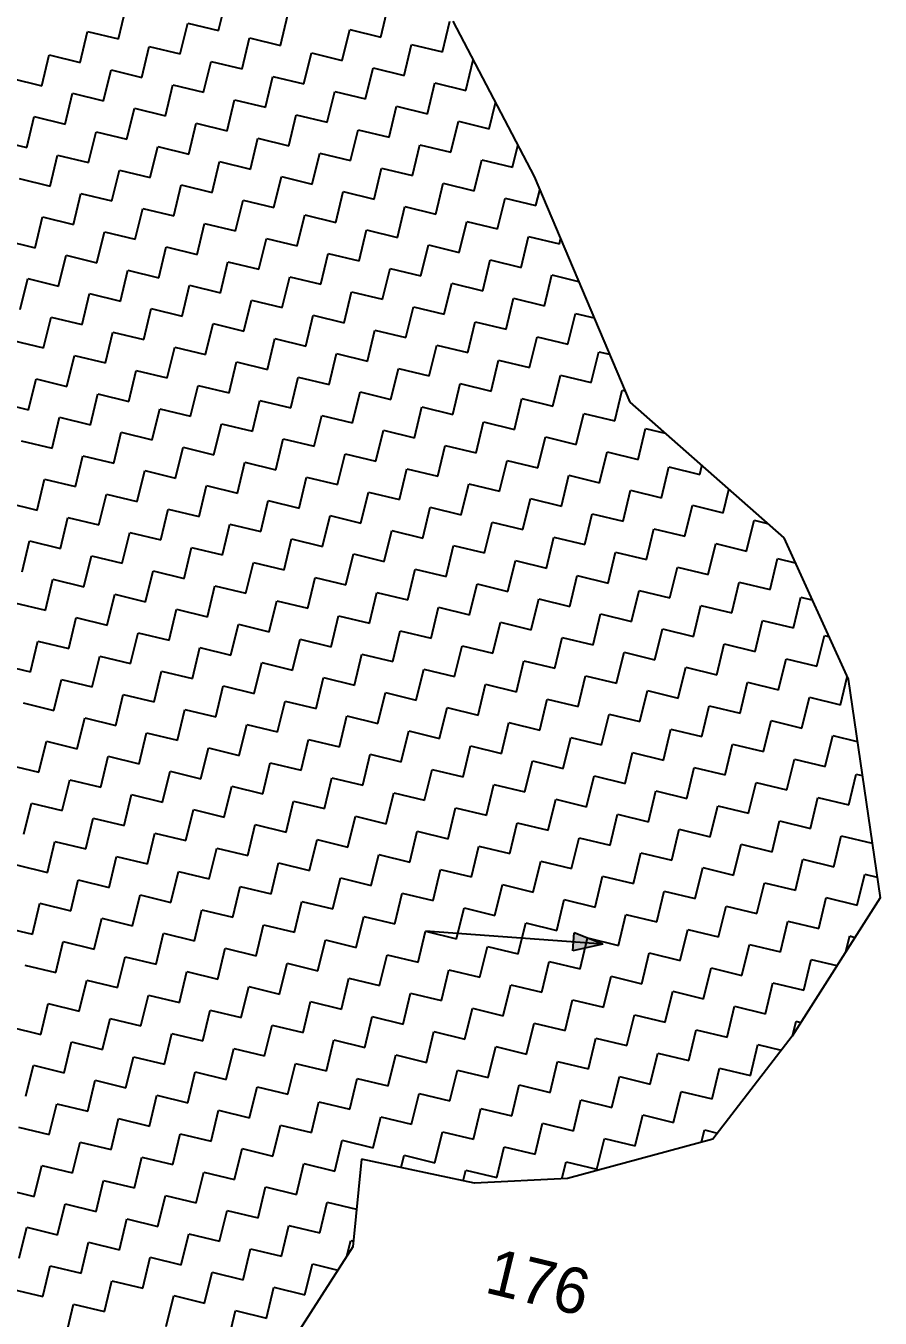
# Model space of a CAD drawing. Header units: metres. Extents: x 280481 to 282563, y 2046849 to 2049468.
# Drawn here: x 281399.5 to 281467.1, y 2048018.3 to 2048120.6 of the extents above; entities that cross this region are included whole.
import ezdxf
from ezdxf.enums import TextEntityAlignment as Align

# ---------------------------------------------------------------- set-up
doc = ezdxf.new("R2010")
doc.units = ezdxf.units.M
doc.layers.add('POLY_HATCH', color=12, linetype='Continuous')
doc.layers.add('TEXT_PARCEL', color=7, linetype='Continuous')
doc.styles.add('TEXT_MAP', font='')
doc.styles.get('TEXT_MAP').set_extended_font_data('Kruti Dev 050')

msp = doc.modelspace()

# ---------------------------------------------------------------- hatches: boundary and pattern name
h = msp.add_hatch(color=256)
h.paths.add_polyline_path([(281442.85, 2048048.08), (281442.8, 2048047.37), (281445.18, 2048047.91)])
h.paths.add_polyline_path([(281445.18, 2048047.91), (281442.9, 2048048.79), (281442.85, 2048048.08)])

# ---------------------------------------------------------------- linework, layer by layer
for points in [[(281445.18, 2048047.91), (281431.14, 2048048.92)], [(281442.8, 2048047.37), (281442.9, 2048048.79)], [(281445.18, 2048047.91), (281442.9, 2048048.79)], [(281445.18, 2048047.91), (281442.8, 2048047.37)]]:
    msp.add_lwpolyline(points)
at = {"layer": 'POLY_HATCH', "linetype": 'Continuous'}
for p, q in [((281406.82, 2048119.56), (281407.41, 2048122.01)), ((281414.75, 2048120.23), (281415.34, 2048122.68)), ((281427.58, 2048119.71), (281428.17, 2048122.16)), ((281419.64, 2048119.05), (281420.24, 2048121.49)), ((281432.47, 2048118.53), (281433.06, 2048120.97)), ((281403.78, 2048117.71), (281404.37, 2048120.16)), ((281404.37, 2048120.16), (281406.82, 2048119.56)), ((281411.71, 2048118.38), (281412.3, 2048120.82)), ((281412.3, 2048120.82), (281414.75, 2048120.23)), ((281424.54, 2048117.86), (281425.13, 2048120.31)), ((281425.13, 2048120.31), (281427.58, 2048119.71)), ((281408.67, 2048116.52), (281409.26, 2048118.97)), ((281409.26, 2048118.97), (281411.71, 2048118.38)), ((281416.6, 2048117.19), (281417.2, 2048119.64)), ((281417.2, 2048119.64), (281419.64, 2048119.05)), ((281429.43, 2048116.67), (281430.02, 2048119.12)), ((281430.02, 2048119.12), (281432.47, 2048118.53)), ((281400.74, 2048115.86), (281401.33, 2048118.3)), ((281401.33, 2048118.3), (281403.78, 2048117.71)), ((281413.56, 2048115.34), (281414.16, 2048117.78)), ((281414.16, 2048117.78), (281416.6, 2048117.19)), ((281421.5, 2048116.01), (281422.09, 2048118.45)), ((281422.09, 2048118.45), (281424.54, 2048117.86)), ((281434.32, 2048115.49), (281434.91, 2048117.9)), ((281405.63, 2048114.67), (281406.23, 2048117.12)), ((281406.23, 2048117.12), (281408.67, 2048116.52)), ((281426.39, 2048114.82), (281426.98, 2048117.27)), ((281426.98, 2048117.27), (281429.43, 2048116.67)), ((281398.29, 2048116.45), (281400.74, 2048115.86)), ((281410.53, 2048113.48), (281411.12, 2048115.93)), ((281411.12, 2048115.93), (281413.56, 2048115.34)), ((281418.46, 2048114.15), (281419.05, 2048116.6)), ((281419.05, 2048116.6), (281421.5, 2048116.01)), ((281431.28, 2048113.63), (281431.88, 2048116.08)), ((281431.88, 2048116.08), (281434.32, 2048115.49)), ((281402.59, 2048112.82), (281403.19, 2048115.26)), ((281403.19, 2048115.26), (281405.63, 2048114.67)), ((281415.42, 2048112.3), (281416.01, 2048114.75)), ((281416.01, 2048114.75), (281418.46, 2048114.15)), ((281423.35, 2048112.97), (281423.94, 2048115.41)), ((281423.94, 2048115.41), (281426.39, 2048114.82)), ((281407.49, 2048111.63), (281408.08, 2048114.08)), ((281408.08, 2048114.08), (281410.53, 2048113.48)), ((281428.24, 2048111.78), (281428.84, 2048114.23)), ((281428.84, 2048114.23), (281431.28, 2048113.63)), ((281436.18, 2048112.45), (281436.68, 2048114.51)), ((281399.55, 2048110.96), (281400.15, 2048113.41)), ((281400.15, 2048113.41), (281402.59, 2048112.82)), ((281412.38, 2048110.45), (281412.97, 2048112.89)), ((281412.97, 2048112.89), (281415.42, 2048112.3)), ((281420.31, 2048111.11), (281420.9, 2048113.56)), ((281420.9, 2048113.56), (281423.35, 2048112.97)), ((281433.14, 2048110.59), (281433.73, 2048113.04)), ((281433.73, 2048113.04), (281436.18, 2048112.45)), ((281404.45, 2048109.78), (281405.04, 2048112.22)), ((281405.04, 2048112.22), (281407.49, 2048111.63)), ((281417.27, 2048109.26), (281417.86, 2048111.71)), ((281417.86, 2048111.71), (281420.31, 2048111.11)), ((281425.2, 2048109.93), (281425.8, 2048112.37)), ((281425.8, 2048112.37), (281428.24, 2048111.78)), ((281397.11, 2048111.56), (281399.55, 2048110.96)), ((281409.34, 2048108.59), (281409.93, 2048111.04)), ((281409.93, 2048111.04), (281412.38, 2048110.45)), ((281430.1, 2048108.74), (281430.69, 2048111.19)), ((281430.69, 2048111.19), (281433.14, 2048110.59)), ((281438.03, 2048109.41), (281438.45, 2048111.13)), ((281401.41, 2048107.92), (281402, 2048110.37)), ((281402, 2048110.37), (281404.45, 2048109.78)), ((281414.23, 2048107.41), (281414.83, 2048109.85)), ((281414.83, 2048109.85), (281417.27, 2048109.26)), ((281422.16, 2048108.07), (281422.76, 2048110.52)), ((281422.76, 2048110.52), (281425.2, 2048109.93)), ((281434.99, 2048107.55), (281435.58, 2048110)), ((281435.58, 2048110), (281438.03, 2048109.41)), ((281406.3, 2048106.74), (281406.89, 2048109.18)), ((281406.89, 2048109.18), (281409.34, 2048108.59)), ((281419.13, 2048106.22), (281419.72, 2048108.67)), ((281419.72, 2048108.67), (281422.16, 2048108.07)), ((281427.06, 2048106.89), (281427.65, 2048109.33)), ((281427.65, 2048109.33), (281430.1, 2048108.74)), ((281398.96, 2048108.52), (281401.41, 2048107.92)), ((281411.19, 2048105.55), (281411.79, 2048108)), ((281411.79, 2048108), (281414.23, 2048107.41)), ((281431.95, 2048105.7), (281432.54, 2048108.15)), ((281432.54, 2048108.15), (281434.99, 2048107.55)), ((281439.88, 2048106.37), (281440.18, 2048107.6)), ((281403.26, 2048104.88), (281403.85, 2048107.33)), ((281403.85, 2048107.33), (281406.3, 2048106.74)), ((281416.09, 2048104.37), (281416.68, 2048106.81)), ((281416.68, 2048106.81), (281419.13, 2048106.22)), ((281424.02, 2048105.03), (281424.61, 2048107.48)), ((281424.61, 2048107.48), (281427.06, 2048106.89)), ((281436.84, 2048104.52), (281437.44, 2048106.96)), ((281437.44, 2048106.96), (281439.88, 2048106.37)), ((281408.15, 2048103.7), (281408.75, 2048106.15)), ((281408.75, 2048106.15), (281411.19, 2048105.55)), ((281420.98, 2048103.18), (281421.57, 2048105.63)), ((281421.57, 2048105.63), (281424.02, 2048105.03)), ((281428.91, 2048103.85), (281429.5, 2048106.29)), ((281429.5, 2048106.29), (281431.95, 2048105.7)), ((281400.22, 2048103.03), (281400.81, 2048105.48)), ((281400.81, 2048105.48), (281403.26, 2048104.88)), ((281413.05, 2048102.51), (281413.64, 2048104.96)), ((281413.64, 2048104.96), (281416.09, 2048104.37)), ((281433.8, 2048102.66), (281434.4, 2048105.11)), ((281434.4, 2048105.11), (281436.84, 2048104.52)), ((281397.77, 2048103.62), (281400.22, 2048103.03)), ((281405.11, 2048101.85), (281405.71, 2048104.29)), ((281405.71, 2048104.29), (281408.15, 2048103.7)), ((281417.94, 2048101.33), (281418.53, 2048103.77)), ((281418.53, 2048103.77), (281420.98, 2048103.18)), ((281425.87, 2048101.99), (281426.46, 2048104.44)), ((281426.46, 2048104.44), (281428.91, 2048103.85)), ((281438.7, 2048101.48), (281439.29, 2048103.92)), ((281439.29, 2048103.92), (281441.74, 2048103.33)), ((281441.74, 2048103.33), (281441.83, 2048103.72)), ((281410.01, 2048100.66), (281410.6, 2048103.11)), ((281410.6, 2048103.11), (281413.05, 2048102.51)), ((281422.83, 2048100.14), (281423.43, 2048102.59)), ((281423.43, 2048102.59), (281425.87, 2048101.99)), ((281430.76, 2048100.81), (281431.36, 2048103.26)), ((281431.36, 2048103.26), (281433.8, 2048102.66)), ((281402.07, 2048099.99), (281402.67, 2048102.44)), ((281402.67, 2048102.44), (281405.11, 2048101.85)), ((281414.9, 2048099.47), (281415.49, 2048101.92)), ((281415.49, 2048101.92), (281417.94, 2048101.33)), ((281435.66, 2048099.62), (281436.25, 2048102.07)), ((281436.25, 2048102.07), (281438.7, 2048101.48)), ((281399.04, 2048098.14), (281399.63, 2048100.59)), ((281399.63, 2048100.59), (281402.07, 2048099.99)), ((281406.97, 2048098.81), (281407.56, 2048101.25)), ((281407.56, 2048101.25), (281410.01, 2048100.66)), ((281419.79, 2048098.29), (281420.39, 2048100.73)), ((281420.39, 2048100.73), (281422.83, 2048100.14)), ((281427.72, 2048098.96), (281428.32, 2048101.4)), ((281428.32, 2048101.4), (281430.76, 2048100.81)), ((281440.55, 2048098.44), (281441.14, 2048100.88)), ((281441.14, 2048100.88), (281443.25, 2048100.37)), ((281403.93, 2048096.95), (281404.52, 2048099.4)), ((281404.52, 2048099.4), (281406.97, 2048098.81)), ((281411.86, 2048097.62), (281412.45, 2048100.07)), ((281412.45, 2048100.07), (281414.9, 2048099.47)), ((281424.69, 2048097.1), (281425.28, 2048099.55)), ((281425.28, 2048099.55), (281427.72, 2048098.96)), ((281432.62, 2048097.77), (281433.21, 2048100.22)), ((281433.21, 2048100.22), (281435.66, 2048099.62)), ((281416.75, 2048096.43), (281417.35, 2048098.88)), ((281417.35, 2048098.88), (281419.79, 2048098.29)), ((281429.58, 2048095.92), (281430.17, 2048098.36)), ((281430.17, 2048098.36), (281432.62, 2048097.77)), ((281437.51, 2048096.58), (281438.1, 2048099.03)), ((281438.1, 2048099.03), (281440.55, 2048098.44)), ((281400.89, 2048095.1), (281401.48, 2048097.55)), ((281401.48, 2048097.55), (281403.93, 2048096.95)), ((281408.82, 2048095.77), (281409.41, 2048098.21)), ((281409.41, 2048098.21), (281411.86, 2048097.62)), ((281421.65, 2048095.25), (281422.24, 2048097.69)), ((281422.24, 2048097.69), (281424.69, 2048097.1)), ((281442.4, 2048095.4), (281443, 2048097.84)), ((281443, 2048097.84), (281444.48, 2048097.48)), ((281405.78, 2048093.91), (281406.37, 2048096.36)), ((281406.37, 2048096.36), (281408.82, 2048095.77)), ((281413.71, 2048094.58), (281414.31, 2048097.03)), ((281414.31, 2048097.03), (281416.75, 2048096.43)), ((281426.54, 2048094.06), (281427.13, 2048096.51)), ((281427.13, 2048096.51), (281429.58, 2048095.92)), ((281434.47, 2048094.73), (281435.06, 2048097.18)), ((281435.06, 2048097.18), (281437.51, 2048096.58)), ((281398.44, 2048095.69), (281400.89, 2048095.1)), ((281418.61, 2048093.39), (281419.2, 2048095.84)), ((281419.2, 2048095.84), (281421.65, 2048095.25)), ((281431.43, 2048092.88), (281432.02, 2048095.32)), ((281432.02, 2048095.32), (281434.47, 2048094.73)), ((281439.36, 2048093.54), (281439.96, 2048095.99)), ((281439.96, 2048095.99), (281442.4, 2048095.4)), ((281402.74, 2048092.06), (281403.34, 2048094.51)), ((281403.34, 2048094.51), (281405.78, 2048093.91)), ((281410.67, 2048092.73), (281411.27, 2048095.17)), ((281411.27, 2048095.17), (281413.71, 2048094.58)), ((281423.5, 2048092.21), (281424.09, 2048094.66)), ((281424.09, 2048094.66), (281426.54, 2048094.06)), ((281444.26, 2048092.36), (281444.85, 2048094.8)), ((281444.85, 2048094.8), (281445.7, 2048094.6)), ((281407.64, 2048090.87), (281408.23, 2048093.32)), ((281408.23, 2048093.32), (281410.67, 2048092.73)), ((281415.57, 2048091.54), (281416.16, 2048093.99)), ((281416.16, 2048093.99), (281418.61, 2048093.39)), ((281428.39, 2048091.02), (281428.99, 2048093.47)), ((281428.99, 2048093.47), (281431.43, 2048092.88)), ((281436.32, 2048091.69), (281436.92, 2048094.14)), ((281436.92, 2048094.14), (281439.36, 2048093.54)), ((281399.7, 2048090.21), (281400.3, 2048092.65)), ((281400.3, 2048092.65), (281402.74, 2048092.06)), ((281420.46, 2048090.36), (281421.05, 2048092.8)), ((281421.05, 2048092.8), (281423.5, 2048092.21)), ((281433.29, 2048089.84), (281433.88, 2048092.28)), ((281433.88, 2048092.28), (281436.32, 2048091.69)), ((281441.22, 2048090.5), (281441.81, 2048092.95)), ((281441.81, 2048092.95), (281444.26, 2048092.36)), ((281404.6, 2048089.02), (281405.19, 2048091.47)), ((281405.19, 2048091.47), (281407.64, 2048090.87)), ((281412.53, 2048089.69), (281413.12, 2048092.13)), ((281413.12, 2048092.13), (281415.57, 2048091.54)), ((281425.35, 2048089.17), (281425.95, 2048091.62)), ((281425.95, 2048091.62), (281428.39, 2048091.02)), ((281446.11, 2048089.32), (281446.7, 2048091.76)), ((281446.7, 2048091.76), (281446.93, 2048091.71)), ((281397.26, 2048090.8), (281399.7, 2048090.21)), ((281409.49, 2048087.83), (281410.08, 2048090.28)), ((281410.08, 2048090.28), (281412.53, 2048089.69)), ((281417.42, 2048088.5), (281418.01, 2048090.95)), ((281418.01, 2048090.95), (281420.46, 2048090.36)), ((281430.25, 2048087.98), (281430.84, 2048090.43)), ((281430.84, 2048090.43), (281433.29, 2048089.84)), ((281438.18, 2048088.65), (281438.77, 2048091.1)), ((281438.77, 2048091.1), (281441.22, 2048090.5)), ((281401.56, 2048087.17), (281402.15, 2048089.61)), ((281402.15, 2048089.61), (281404.6, 2048089.02)), ((281422.31, 2048087.32), (281422.91, 2048089.76)), ((281422.91, 2048089.76), (281425.35, 2048089.17)), ((281435.14, 2048086.8), (281435.73, 2048089.24)), ((281435.73, 2048089.24), (281438.18, 2048088.65)), ((281443.07, 2048087.47), (281443.66, 2048089.91)), ((281443.66, 2048089.91), (281446.11, 2048089.32)), ((281406.45, 2048085.98), (281407.04, 2048088.43)), ((281407.04, 2048088.43), (281409.49, 2048087.83)), ((281414.38, 2048086.65), (281414.97, 2048089.09)), ((281414.97, 2048089.09), (281417.42, 2048088.5)), ((281427.21, 2048086.13), (281427.8, 2048088.58)), ((281427.8, 2048088.58), (281430.25, 2048087.98)), ((281447.96, 2048086.28), (281448.56, 2048088.73)), ((281448.56, 2048088.73), (281450.1, 2048088.35)), ((281399.11, 2048087.76), (281401.56, 2048087.17)), ((281411.34, 2048084.8), (281411.93, 2048087.24)), ((281411.93, 2048087.24), (281414.38, 2048086.65)), ((281419.27, 2048085.46), (281419.87, 2048087.91)), ((281419.87, 2048087.91), (281422.31, 2048087.32)), ((281432.1, 2048084.94), (281432.69, 2048087.39)), ((281432.69, 2048087.39), (281435.14, 2048086.8)), ((281440.03, 2048085.61), (281440.62, 2048088.06)), ((281440.62, 2048088.06), (281443.07, 2048087.47)), ((281403.41, 2048084.13), (281404, 2048086.57)), ((281404, 2048086.57), (281406.45, 2048085.98)), ((281424.17, 2048084.28), (281424.76, 2048086.72)), ((281424.76, 2048086.72), (281427.21, 2048086.13)), ((281436.99, 2048083.76), (281437.59, 2048086.2)), ((281437.59, 2048086.2), (281440.03, 2048085.61)), ((281444.92, 2048084.43), (281445.52, 2048086.87)), ((281445.52, 2048086.87), (281447.96, 2048086.28)), ((281408.3, 2048082.94), (281408.9, 2048085.39)), ((281408.9, 2048085.39), (281411.34, 2048084.8)), ((281416.23, 2048083.61), (281416.83, 2048086.06)), ((281416.83, 2048086.06), (281419.27, 2048085.46)), ((281429.06, 2048083.09), (281429.65, 2048085.54)), ((281429.65, 2048085.54), (281432.1, 2048084.94)), ((281449.82, 2048083.24), (281450.41, 2048085.69)), ((281450.41, 2048085.69), (281452.86, 2048085.09)), ((281452.86, 2048085.09), (281453.02, 2048085.77)), ((281400.37, 2048082.27), (281400.96, 2048084.72)), ((281400.96, 2048084.72), (281403.41, 2048084.13)), ((281413.2, 2048081.76), (281413.79, 2048084.2)), ((281413.79, 2048084.2), (281416.23, 2048083.61)), ((281421.13, 2048082.42), (281421.72, 2048084.87)), ((281421.72, 2048084.87), (281424.17, 2048084.28)), ((281433.95, 2048081.9), (281434.55, 2048084.35)), ((281434.55, 2048084.35), (281436.99, 2048083.76)), ((281441.89, 2048082.57), (281442.48, 2048085.02)), ((281442.48, 2048085.02), (281444.92, 2048084.43)), ((281405.26, 2048081.09), (281405.86, 2048083.53)), ((281405.86, 2048083.53), (281408.3, 2048082.94)), ((281418.09, 2048080.57), (281418.68, 2048083.02)), ((281418.68, 2048083.02), (281421.13, 2048082.42)), ((281426.02, 2048081.24), (281426.61, 2048083.68)), ((281426.61, 2048083.68), (281429.06, 2048083.09)), ((281438.85, 2048080.72), (281439.44, 2048083.17)), ((281439.44, 2048083.17), (281441.89, 2048082.57)), ((281446.78, 2048081.39), (281447.37, 2048083.83)), ((281447.37, 2048083.83), (281449.82, 2048083.24)), ((281454.71, 2048082.05), (281455.16, 2048083.89)), ((281397.92, 2048082.87), (281400.37, 2048082.27)), ((281410.16, 2048079.9), (281410.75, 2048082.35)), ((281410.75, 2048082.35), (281413.2, 2048081.76)), ((281430.91, 2048080.05), (281431.51, 2048082.5)), ((281431.51, 2048082.5), (281433.95, 2048081.9)), ((281443.74, 2048079.53), (281444.33, 2048081.98)), ((281444.33, 2048081.98), (281446.78, 2048081.39)), ((281451.67, 2048080.2), (281452.26, 2048082.65)), ((281452.26, 2048082.65), (281454.71, 2048082.05)), ((281402.22, 2048079.23), (281402.82, 2048081.68)), ((281402.82, 2048081.68), (281405.26, 2048081.09)), ((281415.05, 2048078.72), (281415.64, 2048081.16)), ((281415.64, 2048081.16), (281418.09, 2048080.57)), ((281422.98, 2048079.38), (281423.57, 2048081.83)), ((281423.57, 2048081.83), (281426.02, 2048081.24)), ((281435.81, 2048078.87), (281436.4, 2048081.31)), ((281436.4, 2048081.31), (281438.85, 2048080.72)), ((281456.56, 2048079.01), (281457.16, 2048081.46)), ((281457.16, 2048081.46), (281458.2, 2048081.21)), ((281407.12, 2048078.05), (281407.71, 2048080.5)), ((281407.71, 2048080.5), (281410.16, 2048079.9)), ((281419.94, 2048077.53), (281420.53, 2048079.98)), ((281420.53, 2048079.98), (281422.98, 2048079.38)), ((281427.87, 2048078.2), (281428.47, 2048080.64)), ((281428.47, 2048080.64), (281430.91, 2048080.05)), ((281440.7, 2048077.68), (281441.29, 2048080.13)), ((281441.29, 2048080.13), (281443.74, 2048079.53)), ((281448.63, 2048078.35), (281449.22, 2048080.79)), ((281449.22, 2048080.79), (281451.67, 2048080.2)), ((281399.18, 2048077.38), (281399.78, 2048079.83)), ((281399.78, 2048079.83), (281402.22, 2048079.23)), ((281412.01, 2048076.86), (281412.6, 2048079.31)), ((281412.6, 2048079.31), (281415.05, 2048078.72)), ((281432.77, 2048077.01), (281433.36, 2048079.46)), ((281433.36, 2048079.46), (281435.81, 2048078.87)), ((281445.59, 2048076.49), (281446.18, 2048078.94)), ((281446.18, 2048078.94), (281448.63, 2048078.35)), ((281453.52, 2048077.16), (281454.12, 2048079.61)), ((281454.12, 2048079.61), (281456.56, 2048079.01)), ((281404.08, 2048076.2), (281404.67, 2048078.64)), ((281404.67, 2048078.64), (281407.12, 2048078.05)), ((281416.9, 2048075.68), (281417.5, 2048078.12)), ((281417.5, 2048078.12), (281419.94, 2048077.53)), ((281424.83, 2048076.34), (281425.43, 2048078.79)), ((281425.43, 2048078.79), (281427.87, 2048078.2)), ((281437.66, 2048075.83), (281438.25, 2048078.27)), ((281438.25, 2048078.27), (281440.7, 2048077.68)), ((281458.42, 2048075.97), (281459.01, 2048078.42)), ((281459.01, 2048078.42), (281460.4, 2048078.08)), ((281408.97, 2048075.01), (281409.56, 2048077.46)), ((281409.56, 2048077.46), (281412.01, 2048076.86)), ((281421.8, 2048074.49), (281422.39, 2048076.94)), ((281422.39, 2048076.94), (281424.83, 2048076.34)), ((281429.73, 2048075.16), (281430.32, 2048077.6)), ((281430.32, 2048077.6), (281432.77, 2048077.01)), ((281442.55, 2048074.64), (281443.15, 2048077.09)), ((281443.15, 2048077.09), (281445.59, 2048076.49)), ((281450.48, 2048075.31), (281451.08, 2048077.75)), ((281451.08, 2048077.75), (281453.52, 2048077.16)), ((281401.04, 2048074.34), (281401.63, 2048076.79)), ((281401.63, 2048076.79), (281404.08, 2048076.2)), ((281413.86, 2048073.82), (281414.46, 2048076.27)), ((281414.46, 2048076.27), (281416.9, 2048075.68)), ((281434.62, 2048073.97), (281435.21, 2048076.42)), ((281435.21, 2048076.42), (281437.66, 2048075.83)), ((281447.45, 2048073.45), (281448.04, 2048075.9)), ((281448.04, 2048075.9), (281450.48, 2048075.31)), ((281455.38, 2048074.12), (281455.97, 2048076.57)), ((281455.97, 2048076.57), (281458.42, 2048075.97)), ((281398.59, 2048074.93), (281401.04, 2048074.34)), ((281405.93, 2048073.16), (281406.52, 2048075.6)), ((281406.52, 2048075.6), (281408.97, 2048075.01)), ((281418.76, 2048072.64), (281419.35, 2048075.08)), ((281419.35, 2048075.08), (281421.8, 2048074.49)), ((281426.69, 2048073.3), (281427.28, 2048075.75)), ((281427.28, 2048075.75), (281429.73, 2048075.16)), ((281439.51, 2048072.79), (281440.11, 2048075.23)), ((281440.11, 2048075.23), (281442.55, 2048074.64)), ((281460.27, 2048072.94), (281460.86, 2048075.38)), ((281460.86, 2048075.38), (281461.73, 2048075.17)), ((281410.82, 2048071.97), (281411.42, 2048074.42)), ((281411.42, 2048074.42), (281413.86, 2048073.82)), ((281423.65, 2048071.45), (281424.24, 2048073.9)), ((281424.24, 2048073.9), (281426.69, 2048073.3)), ((281431.58, 2048072.12), (281432.17, 2048074.57)), ((281432.17, 2048074.57), (281434.62, 2048073.97)), ((281444.41, 2048071.6), (281445, 2048074.05)), ((281445, 2048074.05), (281447.45, 2048073.45)), ((281452.34, 2048072.27), (281452.93, 2048074.71)), ((281452.93, 2048074.71), (281455.38, 2048074.12)), ((281402.89, 2048071.3), (281403.48, 2048073.75)), ((281403.48, 2048073.75), (281405.93, 2048073.16)), ((281415.72, 2048070.78), (281416.31, 2048073.23)), ((281416.31, 2048073.23), (281418.76, 2048072.64)), ((281436.47, 2048070.93), (281437.07, 2048073.38)), ((281437.07, 2048073.38), (281439.51, 2048072.79)), ((281449.3, 2048070.41), (281449.89, 2048072.86)), ((281449.89, 2048072.86), (281452.34, 2048072.27)), ((281457.23, 2048071.08), (281457.82, 2048073.53)), ((281457.82, 2048073.53), (281460.27, 2048072.94)), ((281399.85, 2048069.45), (281400.44, 2048071.9)), ((281400.44, 2048071.9), (281402.89, 2048071.3)), ((281407.78, 2048070.12), (281408.38, 2048072.56)), ((281408.38, 2048072.56), (281410.82, 2048071.97)), ((281420.61, 2048069.6), (281421.2, 2048072.04)), ((281421.2, 2048072.04), (281423.65, 2048071.45)), ((281428.54, 2048070.27), (281429.13, 2048072.71)), ((281429.13, 2048072.71), (281431.58, 2048072.12)), ((281441.37, 2048069.75), (281441.96, 2048072.19)), ((281441.96, 2048072.19), (281444.41, 2048071.6)), ((281462.12, 2048069.9), (281462.72, 2048072.34)), ((281462.72, 2048072.34), (281463.05, 2048072.26)), ((281412.68, 2048068.93), (281413.27, 2048071.38)), ((281413.27, 2048071.38), (281415.72, 2048070.78)), ((281425.5, 2048068.41), (281426.1, 2048070.86)), ((281426.1, 2048070.86), (281428.54, 2048070.27)), ((281433.43, 2048069.08), (281434.03, 2048071.53)), ((281434.03, 2048071.53), (281436.47, 2048070.93)), ((281446.26, 2048068.56), (281446.85, 2048071.01)), ((281446.85, 2048071.01), (281449.3, 2048070.41)), ((281454.19, 2048069.23), (281454.78, 2048071.68)), ((281454.78, 2048071.68), (281457.23, 2048071.08)), ((281397.41, 2048070.04), (281399.85, 2048069.45)), ((281404.74, 2048068.26), (281405.34, 2048070.71)), ((281405.34, 2048070.71), (281407.78, 2048070.12)), ((281417.57, 2048067.74), (281418.16, 2048070.19)), ((281418.16, 2048070.19), (281420.61, 2048069.6)), ((281438.33, 2048067.89), (281438.92, 2048070.34)), ((281438.92, 2048070.34), (281441.37, 2048069.75)), ((281451.15, 2048067.38), (281451.75, 2048069.82)), ((281451.75, 2048069.82), (281454.19, 2048069.23)), ((281459.08, 2048068.04), (281459.68, 2048070.49)), ((281459.68, 2048070.49), (281462.12, 2048069.9)), ((281401.71, 2048066.41), (281402.3, 2048068.86)), ((281402.3, 2048068.86), (281404.74, 2048068.26)), ((281409.64, 2048067.08), (281410.23, 2048069.52)), ((281410.23, 2048069.52), (281412.68, 2048068.93)), ((281422.46, 2048066.56), (281423.06, 2048069.01)), ((281423.06, 2048069.01), (281425.5, 2048068.41)), ((281430.39, 2048067.23), (281430.99, 2048069.67)), ((281430.99, 2048069.67), (281433.43, 2048069.08)), ((281443.22, 2048066.71), (281443.81, 2048069.15)), ((281443.81, 2048069.15), (281446.26, 2048068.56)), ((281463.98, 2048066.86), (281464.51, 2048069.06)), ((281406.6, 2048065.22), (281407.19, 2048067.67)), ((281407.19, 2048067.67), (281409.64, 2048067.08)), ((281414.53, 2048065.89), (281415.12, 2048068.34)), ((281415.12, 2048068.34), (281417.57, 2048067.74)), ((281427.36, 2048065.37), (281427.95, 2048067.82)), ((281427.95, 2048067.82), (281430.39, 2048067.23)), ((281435.29, 2048066.04), (281435.88, 2048068.49)), ((281435.88, 2048068.49), (281438.33, 2048067.89)), ((281448.11, 2048065.52), (281448.71, 2048067.97)), ((281448.71, 2048067.97), (281451.15, 2048067.38)), ((281456.05, 2048066.19), (281456.64, 2048068.64)), ((281456.64, 2048068.64), (281459.08, 2048068.04)), ((281399.26, 2048067), (281401.71, 2048066.41)), ((281419.42, 2048064.71), (281420.02, 2048067.15)), ((281420.02, 2048067.15), (281422.46, 2048066.56)), ((281432.25, 2048064.19), (281432.84, 2048066.63)), ((281432.84, 2048066.63), (281435.29, 2048066.04)), ((281440.18, 2048064.85), (281440.77, 2048067.3)), ((281440.77, 2048067.3), (281443.22, 2048066.71)), ((281453.01, 2048064.34), (281453.6, 2048066.78)), ((281453.6, 2048066.78), (281456.05, 2048066.19)), ((281460.94, 2048065), (281461.53, 2048067.45)), ((281461.53, 2048067.45), (281463.98, 2048066.86)), ((281403.56, 2048063.37), (281404.15, 2048065.82)), ((281404.15, 2048065.82), (281406.6, 2048065.22)), ((281411.49, 2048064.04), (281412.08, 2048066.48)), ((281412.08, 2048066.48), (281414.53, 2048065.89)), ((281424.32, 2048063.52), (281424.91, 2048065.97)), ((281424.91, 2048065.97), (281427.36, 2048065.37)), ((281445.07, 2048063.67), (281445.67, 2048066.11)), ((281445.67, 2048066.11), (281448.11, 2048065.52)), ((281408.45, 2048062.18), (281409.04, 2048064.63)), ((281409.04, 2048064.63), (281411.49, 2048064.04)), ((281416.38, 2048062.85), (281416.98, 2048065.3)), ((281416.98, 2048065.3), (281419.42, 2048064.71)), ((281429.21, 2048062.33), (281429.8, 2048064.78)), ((281429.8, 2048064.78), (281432.25, 2048064.19)), ((281437.14, 2048063), (281437.73, 2048065.45)), ((281437.73, 2048065.45), (281440.18, 2048064.85)), ((281449.97, 2048062.48), (281450.56, 2048064.93)), ((281450.56, 2048064.93), (281453.01, 2048064.34)), ((281457.9, 2048063.15), (281458.49, 2048065.6)), ((281458.49, 2048065.6), (281460.94, 2048065)), ((281400.52, 2048061.52), (281401.11, 2048063.96)), ((281401.11, 2048063.96), (281403.56, 2048063.37)), ((281421.28, 2048061.67), (281421.87, 2048064.11)), ((281421.87, 2048064.11), (281424.32, 2048063.52)), ((281434.1, 2048061.15), (281434.69, 2048063.59)), ((281434.69, 2048063.59), (281437.14, 2048063)), ((281442.03, 2048061.81), (281442.63, 2048064.26)), ((281442.63, 2048064.26), (281445.07, 2048063.67)), ((281454.86, 2048061.3), (281455.45, 2048063.74)), ((281455.45, 2048063.74), (281457.9, 2048063.15)), ((281462.79, 2048061.96), (281463.38, 2048064.41)), ((281463.38, 2048064.41), (281465.32, 2048063.94)), ((281405.41, 2048060.33), (281406.01, 2048062.78)), ((281406.01, 2048062.78), (281408.45, 2048062.18)), ((281413.34, 2048061), (281413.94, 2048063.44)), ((281413.94, 2048063.44), (281416.38, 2048062.85)), ((281426.17, 2048060.48), (281426.76, 2048062.93)), ((281426.76, 2048062.93), (281429.21, 2048062.33)), ((281446.93, 2048060.63), (281447.52, 2048063.08)), ((281447.52, 2048063.08), (281449.97, 2048062.48)), ((281459.75, 2048060.11), (281460.35, 2048062.56)), ((281460.35, 2048062.56), (281462.79, 2048061.96)), ((281398.07, 2048062.11), (281400.52, 2048061.52)), ((281410.31, 2048059.14), (281410.9, 2048061.59)), ((281410.9, 2048061.59), (281413.34, 2048061)), ((281418.24, 2048059.81), (281418.83, 2048062.26)), ((281418.83, 2048062.26), (281421.28, 2048061.67)), ((281431.06, 2048059.29), (281431.66, 2048061.74)), ((281431.66, 2048061.74), (281434.1, 2048061.15)), ((281438.99, 2048059.96), (281439.59, 2048062.41)), ((281439.59, 2048062.41), (281442.03, 2048061.81)), ((281451.82, 2048059.44), (281452.41, 2048061.89)), ((281452.41, 2048061.89), (281454.86, 2048061.3)), ((281402.37, 2048058.48), (281402.97, 2048060.92)), ((281402.97, 2048060.92), (281405.41, 2048060.33)), ((281423.13, 2048058.63), (281423.72, 2048061.07)), ((281423.72, 2048061.07), (281426.17, 2048060.48)), ((281435.96, 2048058.11), (281436.55, 2048060.55)), ((281436.55, 2048060.55), (281438.99, 2048059.96)), ((281443.89, 2048058.78), (281444.48, 2048061.22)), ((281444.48, 2048061.22), (281446.93, 2048060.63)), ((281456.71, 2048058.26), (281457.31, 2048060.7)), ((281457.31, 2048060.7), (281459.75, 2048060.11)), ((281464.64, 2048058.92), (281465.24, 2048061.37)), ((281465.24, 2048061.37), (281465.71, 2048061.26)), ((281407.27, 2048057.29), (281407.86, 2048059.74)), ((281407.86, 2048059.74), (281410.31, 2048059.14)), ((281415.2, 2048057.96), (281415.79, 2048060.41)), ((281415.79, 2048060.41), (281418.24, 2048059.81)), ((281428.02, 2048057.44), (281428.62, 2048059.89)), ((281428.62, 2048059.89), (281431.06, 2048059.29)), ((281448.78, 2048057.59), (281449.37, 2048060.04)), ((281449.37, 2048060.04), (281451.82, 2048059.44)), ((281461.61, 2048057.07), (281462.2, 2048059.52)), ((281462.2, 2048059.52), (281464.64, 2048058.92)), ((281399.33, 2048056.62), (281399.93, 2048059.07)), ((281399.93, 2048059.07), (281402.37, 2048058.48)), ((281412.16, 2048056.11), (281412.75, 2048058.55)), ((281412.75, 2048058.55), (281415.2, 2048057.96)), ((281420.09, 2048056.77), (281420.68, 2048059.22)), ((281420.68, 2048059.22), (281423.13, 2048058.63)), ((281432.92, 2048056.25), (281433.51, 2048058.7)), ((281433.51, 2048058.7), (281435.96, 2048058.11)), ((281440.85, 2048056.92), (281441.44, 2048059.37)), ((281441.44, 2048059.37), (281443.89, 2048058.78)), ((281453.67, 2048056.4), (281454.27, 2048058.85)), ((281454.27, 2048058.85), (281456.71, 2048058.26)), ((281404.23, 2048055.44), (281404.82, 2048057.88)), ((281404.82, 2048057.88), (281407.27, 2048057.29)), ((281424.98, 2048055.59), (281425.58, 2048058.03)), ((281425.58, 2048058.03), (281428.02, 2048057.44)), ((281437.81, 2048055.07), (281438.4, 2048057.51)), ((281438.4, 2048057.51), (281440.85, 2048056.92)), ((281445.74, 2048055.74), (281446.33, 2048058.18)), ((281446.33, 2048058.18), (281448.78, 2048057.59)), ((281458.57, 2048055.22), (281459.16, 2048057.66)), ((281459.16, 2048057.66), (281461.61, 2048057.07)), ((281409.12, 2048054.25), (281409.71, 2048056.7)), ((281409.71, 2048056.7), (281412.16, 2048056.11)), ((281417.05, 2048054.92), (281417.64, 2048057.37)), ((281417.64, 2048057.37), (281420.09, 2048056.77)), ((281429.88, 2048054.4), (281430.47, 2048056.85)), ((281430.47, 2048056.85), (281432.92, 2048056.25)), ((281450.63, 2048054.55), (281451.23, 2048057)), ((281451.23, 2048057), (281453.67, 2048056.4)), ((281463.46, 2048054.03), (281464.05, 2048056.48)), ((281464.05, 2048056.48), (281466.5, 2048055.89)), ((281401.19, 2048053.58), (281401.78, 2048056.03)), ((281401.78, 2048056.03), (281404.23, 2048055.44)), ((281414.01, 2048053.07), (281414.6, 2048055.51)), ((281414.6, 2048055.51), (281417.05, 2048054.92)), ((281421.94, 2048053.73), (281422.54, 2048056.18)), ((281422.54, 2048056.18), (281424.98, 2048055.59)), ((281434.77, 2048053.22), (281435.36, 2048055.66)), ((281435.36, 2048055.66), (281437.81, 2048055.07)), ((281442.7, 2048053.88), (281443.29, 2048056.33)), ((281443.29, 2048056.33), (281445.74, 2048055.74)), ((281455.53, 2048053.36), (281456.12, 2048055.81)), ((281456.12, 2048055.81), (281458.57, 2048055.22)), ((281466.5, 2048055.89), (281466.5, 2048055.89)), ((281406.08, 2048052.4), (281406.67, 2048054.84)), ((281406.67, 2048054.84), (281409.12, 2048054.25)), ((281426.84, 2048052.55), (281427.43, 2048054.99)), ((281427.43, 2048054.99), (281429.88, 2048054.4)), ((281439.66, 2048052.03), (281440.26, 2048054.48)), ((281440.26, 2048054.48), (281442.7, 2048053.88)), ((281447.59, 2048052.7), (281448.19, 2048055.14)), ((281448.19, 2048055.14), (281450.63, 2048054.55)), ((281460.42, 2048052.18), (281461.01, 2048054.62)), ((281461.01, 2048054.62), (281463.46, 2048054.03)), ((281398.74, 2048054.18), (281401.19, 2048053.58)), ((281410.97, 2048051.21), (281411.57, 2048053.66)), ((281411.57, 2048053.66), (281414.01, 2048053.07)), ((281418.9, 2048051.88), (281419.5, 2048054.33)), ((281419.5, 2048054.33), (281421.94, 2048053.73)), ((281431.73, 2048051.36), (281432.32, 2048053.81)), ((281432.32, 2048053.81), (281434.77, 2048053.22)), ((281452.49, 2048051.51), (281453.08, 2048053.96)), ((281453.08, 2048053.96), (281455.53, 2048053.36)), ((281465.31, 2048050.99), (281465.91, 2048053.44)), ((281465.91, 2048053.44), (281466.9, 2048053.2)), ((281403.04, 2048050.55), (281403.63, 2048052.99)), ((281403.63, 2048052.99), (281406.08, 2048052.4)), ((281415.87, 2048050.03), (281416.46, 2048052.47)), ((281416.46, 2048052.47), (281418.9, 2048051.88)), ((281423.8, 2048050.69), (281424.39, 2048053.14)), ((281424.39, 2048053.14), (281426.84, 2048052.55)), ((281436.62, 2048050.18), (281437.22, 2048052.62)), ((281437.22, 2048052.62), (281439.66, 2048052.03)), ((281444.56, 2048050.84), (281445.15, 2048053.29)), ((281445.15, 2048053.29), (281447.59, 2048052.7)), ((281457.38, 2048050.32), (281457.97, 2048052.77)), ((281457.97, 2048052.77), (281460.42, 2048052.18)), ((281407.93, 2048049.36), (281408.53, 2048051.81)), ((281408.53, 2048051.81), (281410.97, 2048051.21)), ((281428.69, 2048049.51), (281429.28, 2048051.95)), ((281429.28, 2048051.95), (281431.73, 2048051.36)), ((281441.52, 2048048.99), (281442.11, 2048051.44)), ((281442.11, 2048051.44), (281444.56, 2048050.84)), ((281449.45, 2048049.66), (281450.04, 2048052.1)), ((281450.04, 2048052.1), (281452.49, 2048051.51)), ((281462.27, 2048049.14), (281462.87, 2048051.59)), ((281462.87, 2048051.59), (281465.31, 2048050.99)), ((281400, 2048048.69), (281400.59, 2048051.14)), ((281400.59, 2048051.14), (281403.04, 2048050.55)), ((281412.83, 2048048.17), (281413.42, 2048050.62)), ((281413.42, 2048050.62), (281415.87, 2048050.03)), ((281420.76, 2048048.84), (281421.35, 2048051.29)), ((281421.35, 2048051.29), (281423.8, 2048050.69)), ((281433.58, 2048048.32), (281434.18, 2048050.77)), ((281434.18, 2048050.77), (281436.62, 2048050.18)), ((281454.34, 2048048.47), (281454.93, 2048050.92)), ((281454.93, 2048050.92), (281457.38, 2048050.32)), ((281397.55, 2048049.28), (281400, 2048048.69)), ((281404.89, 2048047.51), (281405.49, 2048049.95)), ((281405.49, 2048049.95), (281407.93, 2048049.36)), ((281417.72, 2048046.99), (281418.31, 2048049.43)), ((281418.31, 2048049.43), (281420.76, 2048048.84)), ((281425.65, 2048047.65), (281426.24, 2048050.1)), ((281426.24, 2048050.1), (281428.69, 2048049.51)), ((281438.48, 2048047.14), (281439.07, 2048049.58)), ((281439.07, 2048049.58), (281441.52, 2048048.99)), ((281446.41, 2048047.8), (281447, 2048050.25)), ((281447, 2048050.25), (281449.45, 2048049.66)), ((281459.23, 2048047.29), (281459.83, 2048049.73)), ((281459.83, 2048049.73), (281462.27, 2048049.14)), ((281409.79, 2048046.32), (281410.38, 2048048.77)), ((281410.38, 2048048.77), (281412.83, 2048048.17)), ((281422.61, 2048045.8), (281423.2, 2048048.25)), ((281423.2, 2048048.25), (281425.65, 2048047.65)), ((281430.54, 2048046.47), (281431.14, 2048048.92)), ((281431.14, 2048048.92), (281433.58, 2048048.32)), ((281443.37, 2048045.95), (281443.96, 2048048.4)), ((281443.96, 2048048.4), (281446.41, 2048047.8)), ((281451.3, 2048046.62), (281451.89, 2048049.06)), ((281451.89, 2048049.06), (281454.34, 2048048.47)), ((281464.42, 2048047.32), (281464.72, 2048048.55)), ((281464.72, 2048048.55), (281465.14, 2048048.44)), ((281401.85, 2048045.65), (281402.45, 2048048.1)), ((281402.45, 2048048.1), (281404.89, 2048047.51)), ((281414.68, 2048045.13), (281415.27, 2048047.58)), ((281415.27, 2048047.58), (281417.72, 2048046.99)), ((281435.44, 2048045.28), (281436.03, 2048047.73)), ((281436.03, 2048047.73), (281438.48, 2048047.14)), ((281448.26, 2048044.76), (281448.85, 2048047.21)), ((281448.85, 2048047.21), (281451.3, 2048046.62)), ((281456.19, 2048045.43), (281456.79, 2048047.88)), ((281456.79, 2048047.88), (281459.23, 2048047.29)), ((281399.41, 2048046.25), (281401.85, 2048045.65)), ((281406.75, 2048044.47), (281407.34, 2048046.91)), ((281407.34, 2048046.91), (281409.79, 2048046.32)), ((281419.57, 2048043.95), (281420.17, 2048046.39)), ((281420.17, 2048046.39), (281422.61, 2048045.8)), ((281427.5, 2048044.62), (281428.1, 2048047.06)), ((281428.1, 2048047.06), (281430.54, 2048046.47)), ((281440.33, 2048044.1), (281440.92, 2048046.54)), ((281440.92, 2048046.54), (281443.37, 2048045.95)), ((281461.09, 2048044.25), (281461.68, 2048046.69)), ((281461.68, 2048046.69), (281463.71, 2048046.2)), ((281411.64, 2048043.28), (281412.23, 2048045.73)), ((281412.23, 2048045.73), (281414.68, 2048045.13)), ((281424.47, 2048042.76), (281425.06, 2048045.21)), ((281425.06, 2048045.21), (281427.5, 2048044.62)), ((281432.4, 2048043.43), (281432.99, 2048045.88)), ((281432.99, 2048045.88), (281435.44, 2048045.28)), ((281445.22, 2048042.91), (281445.82, 2048045.36)), ((281445.82, 2048045.36), (281448.26, 2048044.76)), ((281453.15, 2048043.58), (281453.75, 2048046.02)), ((281453.75, 2048046.02), (281456.19, 2048045.43)), ((281403.71, 2048042.61), (281404.3, 2048045.06)), ((281404.3, 2048045.06), (281406.75, 2048044.47)), ((281416.53, 2048042.09), (281417.13, 2048044.54)), ((281417.13, 2048044.54), (281419.57, 2048043.95)), ((281437.29, 2048042.24), (281437.88, 2048044.69)), ((281437.88, 2048044.69), (281440.33, 2048044.1)), ((281450.12, 2048041.72), (281450.71, 2048044.17)), ((281450.71, 2048044.17), (281453.15, 2048043.58)), ((281458.05, 2048042.39), (281458.64, 2048044.84)), ((281458.64, 2048044.84), (281461.09, 2048044.25)), ((281400.67, 2048040.76), (281401.26, 2048043.21)), ((281401.26, 2048043.21), (281403.71, 2048042.61)), ((281408.6, 2048041.43), (281409.19, 2048043.87)), ((281409.19, 2048043.87), (281411.64, 2048043.28)), ((281421.43, 2048040.91), (281422.02, 2048043.35)), ((281422.02, 2048043.35), (281424.47, 2048042.76)), ((281429.36, 2048041.58), (281429.95, 2048044.02)), ((281429.95, 2048044.02), (281432.4, 2048043.43)), ((281442.18, 2048041.06), (281442.78, 2048043.5)), ((281442.78, 2048043.5), (281445.22, 2048042.91)), ((281413.49, 2048040.24), (281414.09, 2048042.69)), ((281414.09, 2048042.69), (281416.53, 2048042.09)), ((281426.32, 2048039.72), (281426.91, 2048042.17)), ((281426.91, 2048042.17), (281429.36, 2048041.58)), ((281434.25, 2048040.39), (281434.84, 2048042.84)), ((281434.84, 2048042.84), (281437.29, 2048042.24)), ((281447.08, 2048039.87), (281447.67, 2048042.32)), ((281447.67, 2048042.32), (281450.12, 2048041.72)), ((281455.01, 2048040.54), (281455.6, 2048042.99)), ((281455.6, 2048042.99), (281458.05, 2048042.39)), ((281398.22, 2048041.35), (281400.67, 2048040.76)), ((281405.56, 2048039.57), (281406.15, 2048042.02)), ((281406.15, 2048042.02), (281408.6, 2048041.43)), ((281418.39, 2048039.05), (281418.98, 2048041.5)), ((281418.98, 2048041.5), (281421.43, 2048040.91)), ((281439.14, 2048039.2), (281439.74, 2048041.65)), ((281439.74, 2048041.65), (281442.18, 2048041.06)), ((281451.97, 2048038.69), (281452.56, 2048041.13)), ((281452.56, 2048041.13), (281455.01, 2048040.54)), ((281460.23, 2048040.73), (281460.49, 2048041.8)), ((281460.49, 2048041.8), (281460.86, 2048041.71)), ((281402.52, 2048037.72), (281403.11, 2048040.17)), ((281403.11, 2048040.17), (281405.56, 2048039.57)), ((281410.45, 2048038.39), (281411.05, 2048040.83)), ((281411.05, 2048040.83), (281413.49, 2048040.24)), ((281423.28, 2048037.87), (281423.87, 2048040.32)), ((281423.87, 2048040.32), (281426.32, 2048039.72)), ((281431.21, 2048038.54), (281431.8, 2048040.98)), ((281431.8, 2048040.98), (281434.25, 2048040.39)), ((281444.04, 2048038.02), (281444.63, 2048040.46)), ((281444.63, 2048040.46), (281447.08, 2048039.87)), ((281415.35, 2048037.2), (281415.94, 2048039.65)), ((281415.94, 2048039.65), (281418.39, 2048039.05)), ((281428.17, 2048036.68), (281428.77, 2048039.13)), ((281428.77, 2048039.13), (281431.21, 2048038.54)), ((281436.1, 2048037.35), (281436.7, 2048039.8)), ((281436.7, 2048039.8), (281439.14, 2048039.2)), ((281448.93, 2048036.83), (281449.52, 2048039.28)), ((281449.52, 2048039.28), (281451.97, 2048038.69)), ((281456.86, 2048037.5), (281457.45, 2048039.95)), ((281457.45, 2048039.95), (281459.3, 2048039.5)), ((281399.48, 2048035.87), (281400.08, 2048038.31)), ((281400.08, 2048038.31), (281402.52, 2048037.72)), ((281407.41, 2048036.53), (281408.01, 2048038.98)), ((281408.01, 2048038.98), (281410.45, 2048038.39)), ((281420.24, 2048036.02), (281420.83, 2048038.46)), ((281420.83, 2048038.46), (281423.28, 2048037.87)), ((281441, 2048036.16), (281441.59, 2048038.61)), ((281441.59, 2048038.61), (281444.04, 2048038.02)), ((281453.82, 2048035.65), (281454.42, 2048038.09)), ((281454.42, 2048038.09), (281456.86, 2048037.5)), ((281404.38, 2048034.68), (281404.97, 2048037.13)), ((281404.97, 2048037.13), (281407.41, 2048036.53)), ((281412.31, 2048035.35), (281412.9, 2048037.79)), ((281412.9, 2048037.79), (281415.35, 2048037.2)), ((281425.13, 2048034.83), (281425.73, 2048037.28)), ((281425.73, 2048037.28), (281428.17, 2048036.68)), ((281433.06, 2048035.5), (281433.66, 2048037.94)), ((281433.66, 2048037.94), (281436.1, 2048037.35)), ((281445.89, 2048034.98), (281446.48, 2048037.43)), ((281446.48, 2048037.43), (281448.93, 2048036.83)), ((281417.2, 2048034.16), (281417.79, 2048036.61)), ((281417.79, 2048036.61), (281420.24, 2048036.02)), ((281430.03, 2048033.64), (281430.62, 2048036.09)), ((281430.62, 2048036.09), (281433.06, 2048035.5)), ((281437.96, 2048034.31), (281438.55, 2048036.76)), ((281438.55, 2048036.76), (281441, 2048036.16)), ((281450.78, 2048033.79), (281451.38, 2048036.24)), ((281451.38, 2048036.24), (281453.82, 2048035.65)), ((281401.34, 2048032.83), (281401.93, 2048035.27)), ((281401.93, 2048035.27), (281404.38, 2048034.68)), ((281409.27, 2048033.49), (281409.86, 2048035.94)), ((281409.86, 2048035.94), (281412.31, 2048035.35)), ((281422.09, 2048032.98), (281422.69, 2048035.42)), ((281422.69, 2048035.42), (281425.13, 2048034.83)), ((281442.85, 2048033.13), (281443.44, 2048035.57)), ((281443.44, 2048035.57), (281445.89, 2048034.98)), ((281406.23, 2048031.64), (281406.82, 2048034.09)), ((281406.82, 2048034.09), (281409.27, 2048033.49)), ((281414.16, 2048032.31), (281414.75, 2048034.76)), ((281414.75, 2048034.76), (281417.2, 2048034.16)), ((281426.99, 2048031.79), (281427.58, 2048034.24)), ((281427.58, 2048034.24), (281430.03, 2048033.64)), ((281434.92, 2048032.46), (281435.51, 2048034.9)), ((281435.51, 2048034.9), (281437.96, 2048034.31)), ((281447.74, 2048031.94), (281448.34, 2048034.39)), ((281448.34, 2048034.39), (281450.78, 2048033.79)), ((281398.89, 2048033.42), (281401.34, 2048032.83)), ((281411.12, 2048030.46), (281411.71, 2048032.9)), ((281411.71, 2048032.9), (281414.16, 2048032.31)), ((281419.05, 2048031.12), (281419.65, 2048033.57)), ((281419.65, 2048033.57), (281422.09, 2048032.98)), ((281431.88, 2048030.6), (281432.47, 2048033.05)), ((281432.47, 2048033.05), (281434.92, 2048032.46)), ((281439.81, 2048031.27), (281440.4, 2048033.72)), ((281440.4, 2048033.72), (281442.85, 2048033.13)), ((281452.99, 2048032.23), (281453.23, 2048033.2)), ((281453.23, 2048033.2), (281454.26, 2048032.95)), ((281403.19, 2048029.79), (281403.78, 2048032.23)), ((281403.78, 2048032.23), (281406.23, 2048031.64)), ((281423.95, 2048029.94), (281424.54, 2048032.38)), ((281424.54, 2048032.38), (281426.99, 2048031.79)), ((281436.77, 2048029.42), (281437.36, 2048031.86)), ((281437.36, 2048031.86), (281439.81, 2048031.27)), ((281444.7, 2048030.09), (281445.3, 2048032.53)), ((281445.3, 2048032.53), (281447.74, 2048031.94)), ((281408.08, 2048028.6), (281408.68, 2048031.05)), ((281408.68, 2048031.05), (281411.12, 2048030.46)), ((281416.01, 2048029.27), (281416.61, 2048031.72)), ((281416.61, 2048031.72), (281419.05, 2048031.12)), ((281429.19, 2048030.21), (281429.43, 2048031.2)), ((281429.43, 2048031.2), (281431.88, 2048030.6)), ((281400.15, 2048027.93), (281400.74, 2048030.38)), ((281400.74, 2048030.38), (281403.19, 2048029.79)), ((281412.98, 2048027.42), (281413.57, 2048029.86)), ((281413.57, 2048029.86), (281416.01, 2048029.27)), ((281420.91, 2048028.08), (281421.5, 2048030.53)), ((281421.5, 2048030.53), (281423.95, 2048029.94)), ((281434.12, 2048029.16), (281434.33, 2048030.01)), ((281434.33, 2048030.01), (281436.77, 2048029.42)), ((281441.93, 2048029.32), (281442.26, 2048030.68)), ((281442.26, 2048030.68), (281444.7, 2048030.09)), ((281405.04, 2048026.75), (281405.64, 2048029.19)), ((281405.64, 2048029.19), (281408.08, 2048028.6)), ((281397.7, 2048028.53), (281400.15, 2048027.93)), ((281409.94, 2048025.56), (281410.53, 2048028.01)), ((281410.53, 2048028.01), (281412.98, 2048027.42)), ((281417.87, 2048026.23), (281418.46, 2048028.68)), ((281418.46, 2048028.68), (281420.91, 2048028.08)), ((281402, 2048024.89), (281402.6, 2048027.34)), ((281402.6, 2048027.34), (281405.04, 2048026.75)), ((281414.83, 2048024.38), (281415.42, 2048026.82)), ((281415.42, 2048026.82), (281417.87, 2048026.23)), ((281422.76, 2048025.04), (281423.35, 2048027.49)), ((281423.35, 2048027.49), (281425.67, 2048026.93)), ((281406.9, 2048023.71), (281407.49, 2048026.16)), ((281407.49, 2048026.16), (281409.94, 2048025.56)), ((281398.96, 2048023.04), (281399.56, 2048025.49)), ((281399.56, 2048025.49), (281402, 2048024.89)), ((281411.79, 2048022.52), (281412.38, 2048024.97)), ((281412.38, 2048024.97), (281414.83, 2048024.38)), ((281419.72, 2048023.19), (281420.31, 2048025.64)), ((281420.31, 2048025.64), (281422.76, 2048025.04)), ((281403.86, 2048021.86), (281404.45, 2048024.3)), ((281404.45, 2048024.3), (281406.9, 2048023.71)), ((281416.68, 2048021.34), (281417.27, 2048023.78)), ((281417.27, 2048023.78), (281419.72, 2048023.19)), ((281424.9, 2048023.19), (281425.21, 2048024.45)), ((281425.21, 2048024.45), (281425.42, 2048024.4)), ((281408.75, 2048020.67), (281409.34, 2048023.12)), ((281409.34, 2048023.12), (281411.79, 2048022.52)), ((281400.82, 2048020), (281401.41, 2048022.45)), ((281401.41, 2048022.45), (281403.86, 2048021.86)), ((281413.64, 2048019.48), (281414.24, 2048021.93)), ((281414.24, 2048021.93), (281416.68, 2048021.34)), ((281421.57, 2048020.15), (281422.17, 2048022.6)), ((281422.17, 2048022.6), (281424.2, 2048022.1)), ((281405.71, 2048018.82), (281406.3, 2048021.26)), ((281406.3, 2048021.26), (281408.75, 2048020.67)), ((281418.54, 2048018.3), (281419.13, 2048020.74)), ((281419.13, 2048020.74), (281421.57, 2048020.15)), ((281398.37, 2048020.59), (281400.82, 2048020)), ((281410.6, 2048017.63), (281411.2, 2048020.08)), ((281411.2, 2048020.08), (281413.64, 2048019.48)), ((281402.67, 2048016.96), (281403.26, 2048019.41)), ((281403.26, 2048019.41), (281405.71, 2048018.82)), ((281415.5, 2048016.44), (281416.09, 2048018.89)), ((281416.09, 2048018.89), (281418.54, 2048018.3))]:
    msp.add_line(p, q, dxfattribs=at)
at = {"layer": 'POLY_HATCH'}
for p, q in [((281433.3, 2048120.98), (281439.73, 2048108.66)), ((281439.73, 2048108.66), (281447.31, 2048090.81)), ((281447.31, 2048090.81), (281459.5, 2048080.06)), ((281459.5, 2048080.06), (281464.6, 2048068.87)), ((281464.6, 2048068.87), (281467.13, 2048051.58)), ((281467.13, 2048051.58), (281460.17, 2048040.63)), ((281460.17, 2048040.63), (281453.89, 2048032.47)), ((281453.89, 2048032.47), (281442.37, 2048029.34)), ((281426.05, 2048030.88), (281425.38, 2048023.94)), ((281435.01, 2048028.98), (281426.05, 2048030.88)), ((281442.37, 2048029.34), (281435.01, 2048028.98)), ((281425.38, 2048023.94), (281417.6, 2048011.83))]:
    msp.add_line(p, q, dxfattribs=at)

# ---------------------------------------------------------------- texts
at = {"layer": 'TEXT_PARCEL', "style": 'TEXT_MAP'}
msp.add_text('176', height=3.625, rotation=346.3752, dxfattribs=at).set_placement((281439.65, 2048019.4), align=Align.CENTER)

doc.saveas('drawing.dxf')
